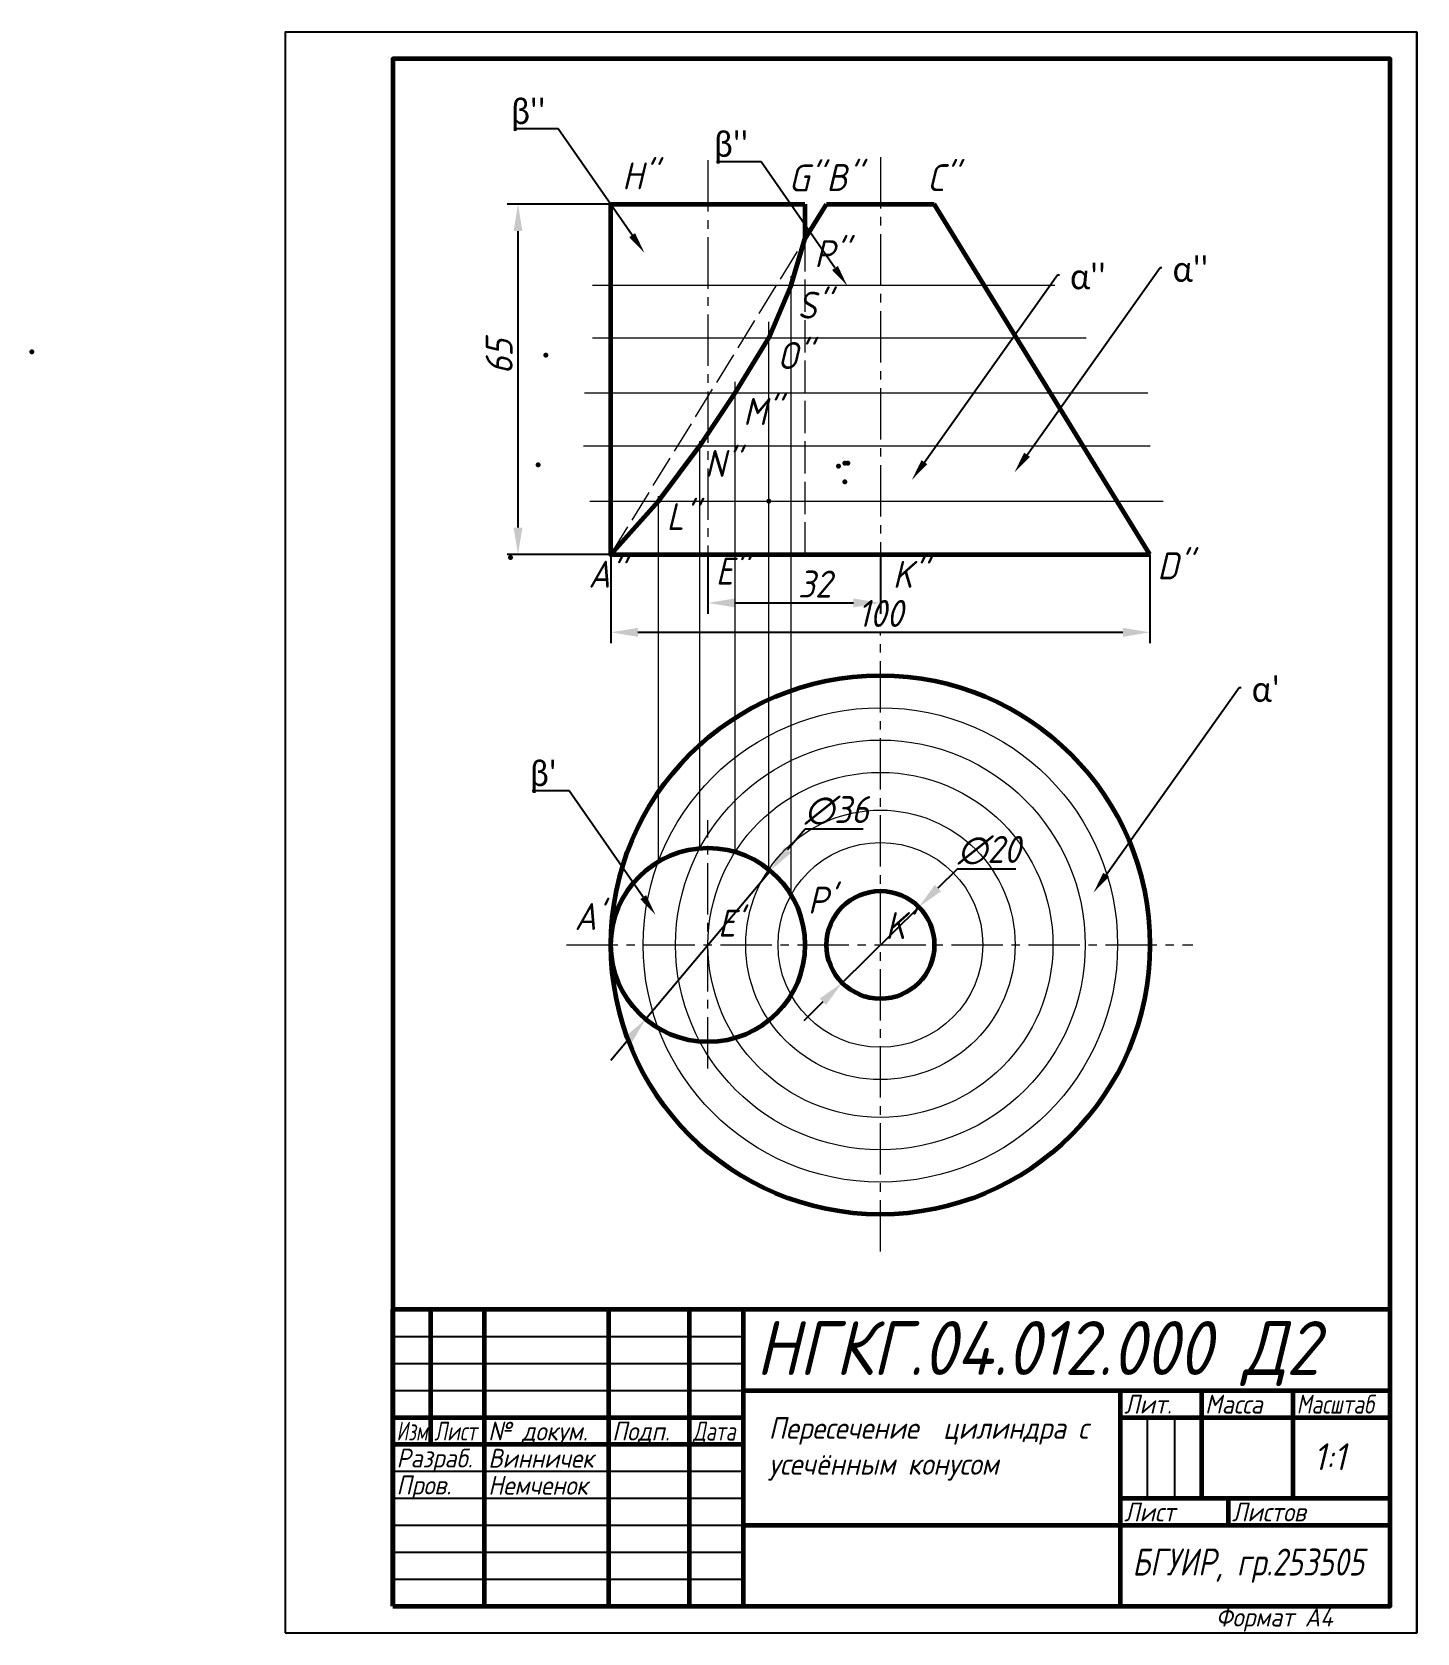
# Model space of a CAD drawing. Header units: millimetres. Extents: x -47 to 210, y 0 to 297.
import ezdxf
from ezdxf import colors
from ezdxf.entities.mleader import LeaderData, LeaderLine
from ezdxf.math import Vec2, Vec3

# ---------------------------------------------------------------- set-up
doc = ezdxf.new("R2010")
doc.units = ezdxf.units.MM
doc.header["$LTSCALE"] = 0.5
doc.linetypes.add('ACAD_ISO02W100', pattern=[15, 12, -3])
doc.linetypes.add('осевая2', pattern=[28.575, 19.05, -3.175, 3.175, -3.175])
doc.layers.get('Defpoints').update_dxf_attribs({"color": 5})
doc.layers.add('0 @ 1', color=7, linetype='Continuous')
doc.layers.add('2-штриховка', color=7, linetype='Continuous', true_color=0x00c7c7)
doc.styles.get("Standard").update_dxf_attribs({"font": 'isocpeui.ttf', "width": 0.9})
doc.dimstyles.new('Standart', dxfattribs={"dimtxt": 5, "dimasz": 5, "dimexe": 2, "dimexo": 0, "dimgap": 1, "dimtad": 1, "dimtoh": 1, "dimdec": 0, "dimtxsty": 'Standard', "dimcen": 2.5, "dimadec": 0, "dimazin": 0, "dimtfac": 1, "dimtdec": 0, "dimtmove": 0, "dimatfit": 3, "dimldrblk": 'DOTSMALL', "dimfxl": 0, "dimarcsym": 0})

# ---------------------------------------------------------------- blocks, each defined once
blk = doc.blocks.new('*D3')
at = {"color": 0, "lineweight": -2, "transparency": 16777216}
for p, q in [((60.45, 265.07), (41.21, 265.07)), ((43.21, 260.07), (43.21, 205.07)), ((60.45, 200.07), (41.21, 200.07))]:
    blk.add_line(p, q, dxfattribs=at)
at = {"color": 0, "lineweight": 13, "transparency": 16777216}
for points in [[(42.38, 260.07), (44.04, 260.07), (43.21, 265.07)], [(42.38, 205.07), (44.04, 205.07), (43.21, 200.07)]]:
    blk.add_solid(points, dxfattribs=at)
at = {"layer": 'Defpoints', "color": 0, "lineweight": 13, "transparency": 16777216}
for p in [(60.45, 265.07), (43.21, 200.07), (60.45, 200.07)]:
    blk.add_point(p, dxfattribs=at)
at = {"color": 0, "lineweight": 13, "transparency": 16777216, "insert": (35.54, 236.79), "char_height": 5, "attachment_point": 5, "rotation": 90}
blk.add_mtext('\\P65', dxfattribs=at)
blk = doc.blocks.new('_DotSmall')
at = {"color": 0, "linetype": 'ByBlock', "const_width": 0.5}
blk.add_lwpolyline([(-0.0625, 0, 1), (0.0625, 0, 1)], format="xyb", close=True, dxfattribs=at)
blk = doc.blocks.new('*D4')
at = {"color": 0, "lineweight": -2, "transparency": 16777216}
for p, q in [((60.45, 200.07), (60.45, 183.64)), ((160.45, 200.07), (160.45, 183.64)), ((65.45, 185.64), (155.45, 185.64))]:
    blk.add_line(p, q, dxfattribs=at)
at = {"color": 0, "lineweight": 13, "transparency": 16777216}
for points in [[(65.45, 186.47), (65.45, 184.8), (60.45, 185.64)], [(155.45, 186.47), (155.45, 184.8), (160.45, 185.64)]]:
    blk.add_solid(points, dxfattribs=at)
at = {"layer": 'Defpoints', "color": 0, "lineweight": 13, "transparency": 16777216}
for p in [(60.45, 200.07), (160.45, 200.07), (160.45, 185.64)]:
    blk.add_point(p, dxfattribs=at)
at = {"color": 0, "lineweight": 13, "transparency": 16777216, "insert": (110.45, 189.14), "char_height": 5, "attachment_point": 5}
blk.add_mtext('100', dxfattribs=at)
blk = doc.blocks.new('*D5')
at = {"color": 0, "lineweight": -2, "transparency": 16777216}
for p, q in [((78.45, 200.07), (78.45, 189.09)), ((110.45, 200.07), (110.45, 189.09)), ((83.45, 191.09), (105.45, 191.09))]:
    blk.add_line(p, q, dxfattribs=at)
at = {"color": 0, "lineweight": 13, "transparency": 16777216}
for points in [[(83.45, 191.92), (83.45, 190.26), (78.45, 191.09)], [(105.45, 191.92), (105.45, 190.26), (110.45, 191.09)]]:
    blk.add_solid(points, dxfattribs=at)
at = {"layer": 'Defpoints', "color": 0, "lineweight": 13, "transparency": 16777216}
for p in [(78.45, 200.07), (110.45, 200.07), (110.45, 191.09)]:
    blk.add_point(p, dxfattribs=at)
at = {"color": 0, "lineweight": 13, "transparency": 16777216, "insert": (98.27, 194.59), "char_height": 5, "attachment_point": 5}
blk.add_mtext('32', dxfattribs=at)
blk = doc.blocks.new('*D6')
at = {"color": 0, "lineweight": -2, "transparency": 16777216}
for p, q in [((124.68, 141.7), (121.12, 138.19)), ((135.58, 141.7), (124.68, 141.7)), ((103.34, 120.62), (117.57, 134.67)), ((99.78, 117.11), (96.22, 113.59))]:
    blk.add_line(p, q, dxfattribs=at)
at = {"color": 0, "lineweight": 13, "transparency": 16777216}
for points in [[(120.54, 138.78), (121.71, 137.6), (117.57, 134.67)], [(99.19, 117.7), (100.37, 116.51), (103.34, 120.62)]]:
    blk.add_solid(points, dxfattribs=at)
at = {"layer": 'Defpoints', "color": 0, "lineweight": 13, "transparency": 16777216}
for p in [(117.57, 134.67), (103.34, 120.62)]:
    blk.add_point(p, dxfattribs=at)
at = {"color": 0, "lineweight": 13, "transparency": 16777216, "insert": (130.63, 145.2), "char_height": 5, "attachment_point": 5}
blk.add_mtext('∅20', dxfattribs=at)
blk = doc.blocks.new('*D7')
at = {"color": 0, "lineweight": -2, "transparency": 16777216}
for p, q in [((96.46, 149.09), (93.24, 145.26)), ((107.25, 149.09), (96.46, 149.09)), ((66.88, 113.86), (90.03, 141.43)), ((63.66, 110.03), (60.45, 106.2))]:
    blk.add_line(p, q, dxfattribs=at)
at = {"color": 0, "lineweight": 13, "transparency": 16777216}
for points in [[(92.6, 145.79), (93.88, 144.72), (90.03, 141.43)], [(63.02, 110.56), (64.3, 109.49), (66.88, 113.86)]]:
    blk.add_solid(points, dxfattribs=at)
at = {"layer": 'Defpoints', "color": 0, "lineweight": 13, "transparency": 16777216}
for p in [(90.03, 141.43), (66.88, 113.86)]:
    blk.add_point(p, dxfattribs=at)
at = {"color": 0, "lineweight": 13, "transparency": 16777216, "insert": (102.35, 152.59), "char_height": 5, "attachment_point": 5}
blk.add_mtext('∅36', dxfattribs=at)

msp = doc.modelspace()

# ---------------------------------------------------------------- linework, layer by layer
msp.add_line((210, 297), (210, 0))
at = {"linetype": 'осевая2', "lineweight": 20}
for p, q in [((110.45, 273.8), (110.45, 192.77)), ((78.45, 273.2), (78.45, 192.02)), ((110.45, 70.74), (110.45, 185.64)), ((78.45, 104.73), (78.45, 150.8)), ((52.2, 127.65), (168.41, 127.65))]:
    msp.add_line(p, q, dxfattribs=at)
at = {"lineweight": 60}
for p, q in [((60.45, 200.07), (60.45, 265.07)), ((60.45, 265.07), (96.45, 265.07)), ((60.45, 265.07), (78.45, 265.07)), ((96.45, 258.57), (100.45, 265.07)), ((96.45, 265.07), (96.45, 258.57)), ((100.45, 265.07), (120.45, 265.07)), ((160.45, 200.07), (120.45, 265.07)), ((60.45, 200.07), (160.45, 200.07))]:
    msp.add_line(p, q, dxfattribs=at)
at = {"linetype": 'ACAD_ISO02W100', "lineweight": 20}
for p, q in [((100.45, 265.07), (110.45, 265.07)), ((60.45, 200.07), (96.45, 258.57)), ((96.45, 258.57), (96.45, 200.07))]:
    msp.add_line(p, q, dxfattribs=at)
at = {"lineweight": 20}
for p, q in [((57.03, 250.02), (142.81, 250.02)), ((57.03, 240.25), (148.64, 240.25)), ((55.57, 230.06), (160.09, 230.06)), ((55.36, 220.22), (160.51, 220.22)), ((56.55, 209.99), (162.92, 209.99))]:
    msp.add_line(p, q, dxfattribs=at)
at = {"color": 7, "linetype": 'Continuous'}
for p, q in [((20, 139), (20, 124)), ((155, 45), (155, 40))]:
    msp.add_line(p, q, dxfattribs=at)
at = {"color": 7, "linetype": 'Continuous', "lineweight": 60}
for p, q in [((205, 60), (20, 60)), ((20, 5), (20, 60)), ((27, 60), (27, 35)), ((37, 5), (37, 60)), ((60, 60), (60, 5)), ((75, 5), (75, 60)), ((85, 60), (85, 5)), ((85, 45), (205, 45)), ((155, 5), (155, 45)), ((170, 45), (170, 25)), ((187, 25), (187, 45)), ((20, 40), (85, 40)), ((155, 40), (205, 40)), ((20, 35), (85, 35)), ((155, 25), (205, 25)), ((175, 20), (175, 25)), ((85, 20), (205, 20))]:
    msp.add_line(p, q, dxfattribs=at)
at = {"color": 7, "linetype": 'Continuous', "lineweight": -3}
for p, q in [((20, 55), (85, 55)), ((20, 50), (85, 50)), ((20, 45), (85, 45)), ((160, 25), (160, 40)), ((165, 40), (165, 25)), ((20, 30), (85, 30)), ((20, 25), (85, 25)), ((20, 20), (85, 20)), ((20, 15), (85, 15)), ((20, 10), (85, 10))]:
    msp.add_line(p, q, dxfattribs=at)
at = {"color": 7, "linetype": 'Continuous', "lineweight": 60}
msp.add_lwpolyline([(20, 5), (205, 5), (205, 292), (20, 292)], close=True, dxfattribs=at)
at = {"lineweight": 60}
msp.add_lwpolyline([(60.45, 200.07), (69.26, 209.99), (76.95, 220.22), (83.51, 230.06), (89.75, 240.25), (93.87, 250.02), (96.45, 258.57)], dxfattribs=at)
for centre, radius in [((110.45, 127.65), 50), ((78.45, 127.64), 18), ((110.45, 127.65), 10)]:
    msp.add_circle(centre, radius, dxfattribs=at)
at = {"lineweight": 20}
for radius in [44, 38, 32, 25, 19]:
    msp.add_circle((110.45, 127.65), radius, dxfattribs=at)
at = {"lineweight": 60}
for p in [(-46.96, 237.66), (48.39, 237.08), (76.95, 220.22), (103.82, 217), (104.4, 217), (104.4, 217), (46.96, 216.72), (102.67, 216.43), (103.82, 213.56), (69.26, 209.99), (89.75, 209.99), (41.79, 199.51), (60.45, 200.07), (60.45, 200.07)]:
    msp.add_point(p, dxfattribs=at)
at = {"layer": 'Defpoints', "lineweight": 20}
for p, q in [((93.87, 136.93), (93.87, 251.72)), ((89.75, 141.66), (89.75, 243.22)), ((83.51, 144.92), (83.51, 232.13)), ((76.95, 145.58), (76.95, 221.09)), ((69.26, 143.12), (69.26, 210.92))]:
    msp.add_line(p, q, dxfattribs=at)
at = {"layer": 'Defpoints'}
msp.add_lwpolyline([(0, 0), (210, 0), (210, 297), (0, 297)], close=True, dxfattribs=at)

# ---------------------------------------------------------------- texts
at = {"color": 7, "linetype": 'Continuous', "lineweight": -3}
for s, width, p in [('Лит.', 0.9, (155.67, 40.7)), ('Масса', 0.9, (170.67, 40.7)), ('Масштаб', 0.8, (187.67, 40.7)), ('Изм.', 0.7, (20.67, 35.7)), ('Лист', 0.75, (27.67, 35.7)), ('№ докум.', 0.9, (37.67, 35.7)), ('Подп.', 0.9, (60.67, 35.7)), ('Дата', 0.75, (75.67, 35.7)), ('Разраб.', 0.9, (20.67, 30.7)), ('Винничек', 0.9, (37.7, 30.66)), ('Пров.', 0.9, (20.67, 25.7)), ('Немченок', 0.9, (37.69, 25.65)), ('Лист', 0.9, (155.67, 20.7)), ('Листов', 0.9, (175.67, 20.7))]:
    msp.add_text(s, height=3.5, dxfattribs=dict(at, width=width)).set_placement(p)
for s, width, p in [('1:1', 0.9, (190.82, 30.2)), ('БГУИР, гр.253505', 0.8, (157.2, 10.66))]:
    msp.add_text(s, height=5, dxfattribs=dict(width=width)).set_placement(p)
at = {"color": 7, "linetype": 'Continuous', "lineweight": 70, "width": 0.9}
msp.add_text('Формат А4', height=3.5, dxfattribs=at).set_placement((172.66, 1.2))
at = {"lineweight": 60, "char_height": 5, "attachment_point": 1}
for s, width, insert in [("H''", 1.203, (62.55, 272.82)), ("G''", 1.203, (93.43, 272.41)), ("С''", 1.203, (119.25, 272.47)), ("P''", 1.203, (98.21, 258.37)), ("S''", 1.203, (95.06, 248.84)), ("O''", 1.203, (91.3, 239.48)), ("M''", 1.203, (84.99, 229.11)), ("N''", 1.203, (77.88, 219.45)), ("L''", 1.203, (70.77, 209.61)), ("A''", 4.1807, (56.27, 198.92)), ("E''", 1.203, (79.91, 199.49)), ("K''", 1.203, (112.75, 198.88)), ("D''", 1.203, (161.83, 200.47)), ("P'", 1.203, (97.01, 138.44)), ("A'", 1.203, (53.7, 135.42)), ("E'", 1.203, (80.32, 134.17)), ("K'", 1.203, (111.39, 133.73))]:
    msp.add_mtext_dynamic_manual_height_columns(s, width=width, gutter_width=50, heights=[0], dxfattribs=dict(at, insert=insert))
at = {"lineweight": 13, "insert": (87.37, 57.87), "char_height": 10, "attachment_point": 1}
msp.add_mtext_dynamic_manual_height_columns('НГКГ.04.012.000 Д2', width=110.194, gutter_width=50, heights=[0], dxfattribs=at)
at = {"layer": '0 @ 1', "lineweight": 60, "insert": (100.45, 272.51), "char_height": 5, "attachment_point": 1}
msp.add_mtext_dynamic_manual_height_columns("B''", width=0.505, gutter_width=50, heights=[0], dxfattribs=at)
at = {"layer": '2-штриховка', "lineweight": 60, "insert": (89.73, 40.02), "char_height": 4, "attachment_point": 1}
msp.add_mtext_dynamic_manual_height_columns('{\\C0;Пересечение  цилиндра с усечённым конусом}', width=61, gutter_width=25, heights=[0], dxfattribs=at)

# ---------------------------------------------------------------- dimensions: what is measured, and where the dimension line sits
at = {"lineweight": 13}
dim = msp.add_linear_dim(base=(43.21, 200.07), p1=(60.45, 265.07), p2=(60.45, 200.07), angle=90, text='\\P<>', dimstyle='Standart', dxfattribs=at)
dim.commit()
dim.dimension.update_dxf_attribs({"geometry": '*D3', "text_midpoint": (43.21, 236.79), "dimtype": 160})
for base, p1, p2, picture, middle in [((160.45, 185.64), (60.45, 200.07), (160.45, 200.07), '*D4', (110.45, 185.64)), ((110.45, 191.09), (78.45, 200.07), (110.45, 200.07), '*D5', (98.27, 191.09))]:
    dim = msp.add_linear_dim(base=base, p1=p1, p2=p2, dimstyle='Standart', dxfattribs=at)
    dim.commit()
    dim.dimension.update_dxf_attribs({"geometry": picture, "text_midpoint": middle, "dimtype": 160})
for p1, p2, picture, middle in [((66.88, 113.86), (90.03, 141.43), '*D7', (102.35, 152.59)), ((103.34, 120.62), (117.57, 134.67), '*D6', (130.63, 145.2))]:
    dim = msp.add_diameter_dim_2p(p1=p1, p2=p2, dimstyle='Standart', dxfattribs=at)
    dim.commit()
    dim.dimension.update_dxf_attribs({"geometry": picture, "text_midpoint": middle})

# ---------------------------------------------------------------- leaders
at = {"lineweight": 25}
ml = msp.add_multileader_mtext('Standard', dxfattribs=at)
ml.set_content("\\pxa0.83333,sm1.15;{\\fCalibri Greek|b0|i0|c161|p34;\\H1.1667x;β\\fCalibri|b0|i0|c0|p34;''}", color=256)
ml.set_leader_properties()
ml.build(insert=Vec2(0, 0))
ml.multileader.update_dxf_attribs({"text_right_attachment_type": 6, "dogleg_length": 0.36})
ctx = ml.context
ctx.base_point, ctx.plane_origin = Vec3(40.44, 281.8), Vec3(66.67, 256.03)
ctx.right_attachment, ctx.text_align_type = 6, 2
notes = []
notes.append((ctx, [(0, (1, 1, 0), (50.67, 279.03), (-1, 0), 0.36, [(0, [(66.67, 256.03)], 0, [])])]))
ctx.mtext.insert, ctx.mtext.alignment, ctx.mtext.flow_direction = Vec3(48.31, 284.58), 3, 5
ml = msp.add_multileader_mtext('Standard', dxfattribs=at)
ml.set_content("\\pxa0.83333,sm1.15;{\\fCalibri Greek|b0|i0|c161|p34;\\H1.1667x;β\\fCalibri|b0|i0|c0|p34;''}", color=256)
ml.set_leader_properties()
ml.build(insert=Vec2(0, 0))
ml.multileader.update_dxf_attribs({"text_right_attachment_type": 6, "dogleg_length": 0.36})
ctx = ml.context
ctx.base_point, ctx.plane_origin = Vec3(78.07, 275.72), Vec3(104.3, 249.94)
ctx.right_attachment, ctx.text_align_type = 6, 2
notes.append((ctx, [(0, (1, 1, 0), (88.3, 272.94), (-1, 0), 0.36, [(0, [(104.3, 249.94)], 0, [])])]))
ctx.mtext.insert, ctx.mtext.alignment, ctx.mtext.flow_direction = Vec3(85.94, 278.5), 3, 5
ml = msp.add_multileader_mtext('Standard', dxfattribs=at)
ml.set_content("\\pxa0.83333,sm1.15;{\\fCalibri Greek|b0|i0|c161|p34;\\H1.1667x;α\\fCalibri|b0|i0|c0|p34;''}", color=256)
ml.set_leader_properties()
ml.build(insert=Vec2(0, 0))
ml.multileader.update_dxf_attribs({"text_right_attachment_type": 6, "dogleg_length": 0.36})
ctx = ml.context
ctx.base_point, ctx.plane_origin = Vec3(162.69, 253.32), Vec3(135.33, 215.32)
ctx.right_attachment = 6
notes.append((ctx, [(0, (1, 1, 0), (162.33, 253.32), (1, 0), 0.36, [(0, [(135.33, 215.32)], 0, [])])]))
ctx.mtext.insert, ctx.mtext.flow_direction = Vec3(164.69, 255.32), 5
ml = msp.add_multileader_mtext('Standard', dxfattribs=at)
ml.set_content("\\pxa0.83333,sm1.15;{\\fCalibri Greek|b0|i0|c161|p34;\\H1.1667x;α\\fCalibri|b0|i0|c0|p34;''}", color=256)
ml.set_leader_properties()
ml.build(insert=Vec2(0, 0))
ml.multileader.update_dxf_attribs({"text_right_attachment_type": 6, "dogleg_length": 0.36})
ctx = ml.context
ctx.base_point, ctx.plane_origin = Vec3(143.66, 251.94), Vec3(116.3, 213.94)
ctx.right_attachment = 6
notes.append((ctx, [(0, (1, 1, 0), (143.3, 251.94), (1, 0), 0.36, [(0, [(116.3, 213.94)], 0, [])])]))
ctx.mtext.insert, ctx.mtext.flow_direction = Vec3(145.66, 253.94), 5
ml = msp.add_multileader_mtext('Standard', dxfattribs=at)
ml.set_content("\\pxa0.83333,sm1.15;{\\fCalibri Greek|b0|i0|c161|p34;\\H1.1667x;α\\fCalibri|b0|i0|c0|p34;'}", color=256)
ml.set_leader_properties()
ml.build(insert=Vec2(0, 0))
ml.multileader.update_dxf_attribs({"text_right_attachment_type": 6, "dogleg_length": 0.36})
ctx = ml.context
ctx.base_point, ctx.plane_origin = Vec3(177.37, 175.39), Vec3(150.01, 137.39)
ctx.right_attachment = 6
notes.append((ctx, [(0, (1, 1, 0), (177.01, 175.39), (1, 0), 0.36, [(0, [(150.01, 137.39)], 0, [])])]))
ctx.mtext.insert, ctx.mtext.flow_direction = Vec3(179.37, 177.39), 5
ml = msp.add_multileader_mtext('Standard', dxfattribs=at)
ml.set_content("\\pxa0.83333,sm1.15;{\\fCalibri Greek|b0|i0|c161|p34;\\H1.1667x;β\\fCalibri|b0|i0|c0|p34;'}", color=256)
ml.set_leader_properties()
ml.build(insert=Vec2(0, 0))
ml.multileader.update_dxf_attribs({"text_right_attachment_type": 6, "dogleg_length": 0.36})
ctx = ml.context
ctx.base_point, ctx.plane_origin = Vec3(43.95, 158.99), Vec3(68.72, 133.22)
ctx.right_attachment, ctx.text_align_type = 6, 2
notes.append((ctx, [(0, (1, 1, 0), (52.72, 156.22), (-1, 0), 0.36, [(0, [(68.72, 133.22)], 0, [])])]))
ctx.mtext.insert, ctx.mtext.alignment, ctx.mtext.flow_direction = Vec3(50.36, 161.77), 3, 5
for ctx, leaders in notes:
    for number, flags, end, landing, length, lines in leaders:
        leader = LeaderData()
        leader.index, (leader.has_last_leader_line, leader.has_dogleg_vector, leader.attachment_direction) = number, flags
        leader.last_leader_point, leader.dogleg_vector, leader.dogleg_length = Vec3(end), Vec3(landing), length
        for number, points, colour, breaks in lines:
            line = LeaderLine()
            line.index, line.vertices, line.color, line.breaks = number, Vec3.list(points), colors.encode_raw_color(colour), breaks
            leader.lines.append(line)
        ctx.leaders.append(leader)

doc.saveas('drawing.dxf')
